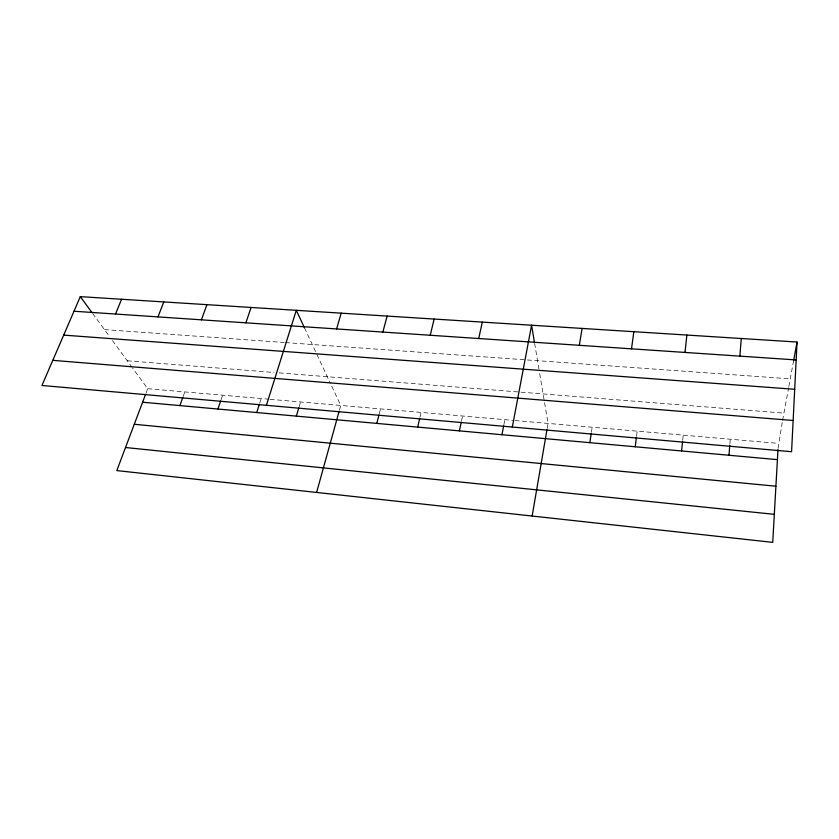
<?xml version="1.0" encoding="UTF-8"?>
<svg xmlns="http://www.w3.org/2000/svg" width="839" height="839" viewBox="0 0 839 839"><rect width="100%" height="100%" fill="white"/><g stroke="black" fill="none" stroke-linecap="round" stroke-linejoin="round"><path stroke-width="0.63" stroke-dasharray="4.2 3.15" d="M778.057 448.393L782.388 421.461M729.867 444.156L730.266 439.217M682.726 440.014L683.229 435.137M636.591 435.955L637.2 431.152M591.39 432.389L592.156 427.24M547.175 428.498L548.056 423.412L539.162 370.408M782.609 420.276L788.639 387.628M788.87 386.37L793.568 360.906M503.893 424.691L504.868 419.668M461.502 420.958L462.572 416.008M419.972 417.308L421.126 412.41M379.291 413.721L380.528 408.887M339.407 410.219L340.739 405.436L331.006 384.619M299.156 406.674L300.561 401.954M259.712 403.202L261.191 398.535M221.056 399.804L222.618 395.19M183.164 396.469L184.8 391.918M146.017 393.208L147.716 388.698L132.489 367.902M104.435 329.591L284.18 342.49M285.459 342.585L790.254 378.84M127.276 360.78L274.133 372.495M279.24 372.894L783.93 413.134M147.716 388.698L268.816 399.196M270.085 399.312L513.762 420.444M515.031 420.549L778.34 443.391M92.626 313.461L109.531 336.554M112.447 340.54L131.744 366.884M304.463 327.797L330.482 383.496M534.632 343.382L538.963 369.191"/><path stroke-width="1.26" d="M797.05 342.039L791.576 451.718L41.95 385.479L80.303 296.639L797.05 342.039L793.568 360.906M777.984 449.641L772.729 542.361L116.81 470.585L145.587 394.33M739.872 356.135L741.267 338.505M728.976 455.252L729.762 445.383M681.583 450.973L682.6 441.23M685.012 352.432L686.879 335.065M635.217 446.778L636.444 437.161M631.515 348.835L633.833 331.699M589.848 442.677L591.191 433.669M579.34 345.311L582.088 328.427M532.146 516.037L546.965 429.767M512.325 427.041L531.58 325.228L534.422 342.165M501.953 434.717L503.652 425.939M478.744 338.526L482.289 322.103M459.373 430.868L461.24 422.195M417.665 427.103L419.689 418.535M430.239 335.264L434.141 319.051M376.795 423.401L378.976 414.938M382.867 332.066L387.125 316.072M316.607 492.451L339.082 411.414M336.596 328.951L341.19 313.167M296.335 416.123L298.799 407.859M266.403 405.31L296.293 310.315L304.463 327.797M256.734 412.547L259.335 404.377M217.93 409.033L220.667 400.958M245.879 322.826L251.092 307.452M179.903 405.594L182.755 397.613M201.423 319.827L206.929 304.662M157.984 316.901L163.762 301.925M115.52 314.038L121.571 299.25M74 311.238L796.159 359.931M63.691 335.118L794.69 389.296M52.805 360.351L793.138 420.486M142.609 402.217L777.417 459.636M134.292 424.272L775.918 486.221M125.514 447.512L774.324 514.338M80.303 296.639L91.85 312.412"/></g></svg>
